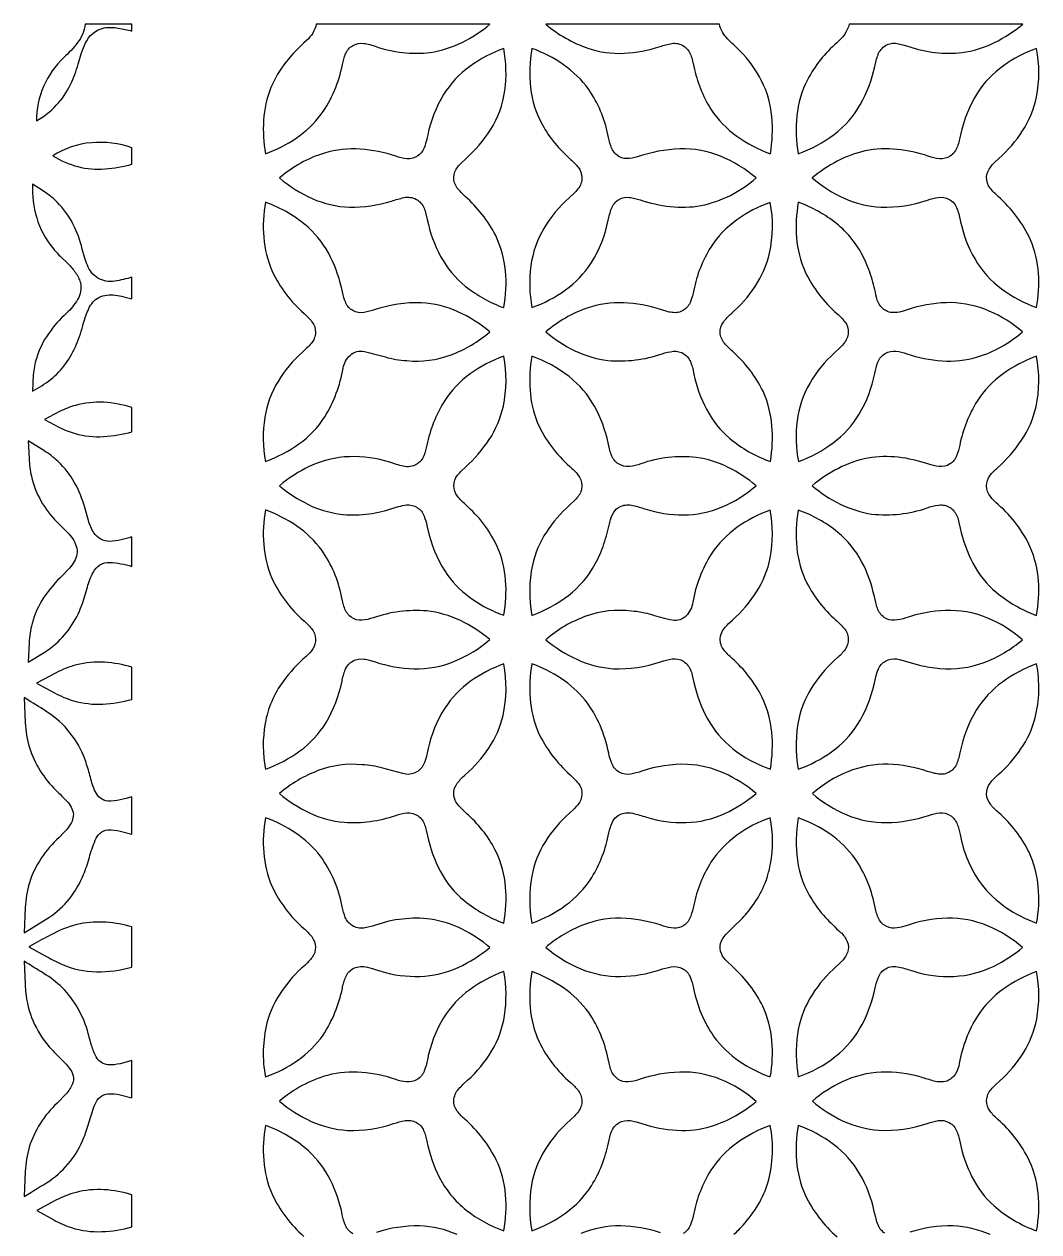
# Model space of a CAD drawing. Extents: x 0.7 to 38.5, y 8.6 to 28.3.
# Drawn here: x 19.09 to 29.95, y 15.43 to 28.34 of the extents above; entities that cross this region are included whole.
import ezdxf

# ---------------------------------------------------------------- set-up
doc = ezdxf.new("R2010")
doc.units = 0
doc.header["$LTSCALE"] = 100
doc.layers.add('LAYER_1', color=1, linetype='CONTINUOUS')

msp = doc.modelspace()

# ---------------------------------------------------------------- linework, layer by layer
at = {"layer": 'LAYER_1', "color": 7}
for points in [[(20.244351, 28.342606), (19.744094, 28.342606, -0.137503), (19.662684, 28.144941, -0.043102), (19.515089, 27.986069, 0.096792), (19.299188, 27.676716, 0.107308), (19.222318, 27.308136, 0.153416), (19.587344, 27.697839, 0.047477), (19.668483, 27.915344), (19.702556, 28.02654, -0.027891), (19.744291, 28.134922, -0.244307), (19.947434, 28.303517, -0.082301), (20.097225, 28.301198, -0.020431), (20.244351, 28.268377), (20.244351, 28.342606)], [(24.073395, 28.342606), (22.216483, 28.342606, -0.153242), (22.112444, 28.169273, 0.047784), (21.89252, 27.938023, 0.066249), (21.730638, 27.663686, 0.077898), (21.652362, 27.314454, 0.06205), (21.672992, 26.956338, 0.06283), (22.002235, 27.124908, 0.081797), (22.269589, 27.379207, 0.104509), (22.495829, 27.909866, -0.042593), (22.529514, 28.023776, -0.169212), (22.604212, 28.112219, -0.177414), (22.724859, 28.136304, -0.037858), (22.787357, 28.123935), (22.847431, 28.105902, 0.113407), (23.435933, 28.040359, 0.078123), (23.775097, 28.147286, 0.059874), (24.073395, 28.342606)], [(26.528879, 28.342606), (24.670979, 28.342606, 0.09272), (25.121684, 28.084976, 0.09313), (25.508278, 28.031648, 0.069481), (25.893391, 28.10373, -0.046043), (26.020207, 28.135663, -0.185022), (26.144506, 28.10985, -0.169905), (26.222116, 28.012104, -0.032758), (26.241423, 27.95058), (26.256047, 27.888742, 0.090132), (26.437869, 27.433497, 0.093729), (26.715759, 27.143564, 0.070767), (27.07316, 26.957127, 0.0682), (27.088558, 27.356504, 0.096098), (26.97983, 27.736385, 0.078193), (26.74821, 28.057929), (26.682346, 28.121177, -0.018369), (26.616187, 28.185165, -0.148746), (26.528879, 28.342606)], [(29.772849, 28.342606), (27.917121, 28.342606, -0.160858), (27.783272, 28.142819, 0.088979), (27.469772, 27.74897, 0.095128), (27.35638, 27.361957, 0.067795), (27.371655, 26.957325, 0.078997), (27.754843, 27.163824, 0.103682), (28.037669, 27.48638, 0.077036), (28.190347, 27.889335, -0.034098), (28.225438, 28.015559, -0.18035), (28.306429, 28.113799, -0.178834), (28.429075, 28.135737, -0.03516), (28.492211, 28.12221), (28.553201, 28.103928, 0.110066), (29.124726, 28.038977, 0.080004), (29.469664, 28.145114, 0.060359), (29.772849, 28.342606)], [(24.078133, 27.211007, 0.108581), (24.232613, 27.632617, 0.08208), (24.221261, 28.083396, 0.069771), (23.85705, 27.889409, 0.097741), (23.577087, 27.588667, 0.083996), (23.408492, 27.160073, -0.027964), (23.376461, 27.036514, -0.163227), (23.303268, 26.935609, -0.180578), (23.187211, 26.903677, -0.064764), (23.065972, 26.929489, 0.065555), (22.686831, 27.006827, 0.090962), (22.303544, 26.964827, 0.101369), (21.822832, 26.698115, 0.074557), (22.171274, 26.47829, 0.094182), (22.571243, 26.385208, 0.081479), (23.020369, 26.450553, -0.025886), (23.154021, 26.487717, -0.185914), (23.28708, 26.468913, -0.180351), (23.368392, 26.375707, -0.036938), (23.388772, 26.314807), (23.403359, 26.253333, 0.07478), (23.546314, 25.859386, 0.100689), (23.813791, 25.538878, 0.08156), (24.221064, 25.311255, 0.070477), (24.239745, 25.704215, 0.089457), (24.135385, 26.082369, 0.093765), (23.808658, 26.50129, -0.047511), (23.724459, 26.590547, -0.178852), (23.687641, 26.704235, -0.170333), (23.72937, 26.815307, -0.034623), (23.770288, 26.860784), (23.814186, 26.902245, 0.072945), (24.078133, 27.211007)], [(25.131555, 27.643549, 0.084852), (24.860796, 27.908756, 0.065413), (24.523113, 28.083199, 0.075258), (24.507764, 27.663809, 0.098663), (24.634259, 27.265297, 0.085354), (24.935717, 26.896915, -0.04378), (25.017398, 26.812099, -0.172183), (25.056141, 26.704038, -0.193117), (25.015029, 26.580553, -0.036742), (24.969524, 26.530415), (24.92091, 26.484904, 0.076943), (24.650621, 26.157733, 0.102659), (24.511663, 25.758604, 0.079493), (24.522126, 25.31165, 0.070858), (24.881131, 25.500184, 0.094203), (25.159588, 25.792954, 0.08869), (25.339239, 26.245634, -0.041269), (25.374157, 26.370673, -0.175323), (25.455123, 26.467729, -0.172699), (25.566689, 26.490728, -0.037935), (25.624443, 26.480055), (25.680179, 26.463978, 0.053038), (26.001946, 26.392389, 0.072334), (26.330671, 26.402383, 0.12864), (26.921937, 26.69772, 0.079089), (26.541809, 26.929489, 0.107188), (26.10601, 27.008456, 0.075254), (25.650369, 26.923369, -0.081104), (25.538507, 26.904664, -0.175017), (25.433604, 26.941334, -0.154859), (25.365619, 27.041672, -0.022347), (25.335093, 27.16185, 0.099079), (25.131555, 27.643549)], [(29.921504, 28.083001, 0.069713), (29.565955, 27.896516, 0.092771), (29.288583, 27.608014, 0.089192), (29.107945, 27.160665, -0.031768), (29.074853, 27.03412, -0.169187), (28.997786, 26.93245, -0.176367), (28.882173, 26.903825, -0.059889), (28.762859, 26.930279, 0.056578), (28.429198, 27.003348, 0.07584), (28.088874, 26.987135, 0.066902), (27.788552, 26.876976, 0.052833), (27.522285, 26.698708, 0.074337), (27.863497, 26.481252, 0.091578), (28.255495, 26.3858, 0.08931), (28.752791, 26.460819, -0.042218), (28.870279, 26.490234, -0.174705), (28.986138, 26.469308, -0.187579), (29.072237, 26.364775, -0.03316), (29.09255, 26.297351), (29.108143, 26.230038, 0.079599), (29.262597, 25.829748, 0.103701), (29.547792, 25.511634, 0.07421), (29.921504, 25.311255, 0.063809), (29.941369, 25.678427, 0.080919), (29.856554, 26.035384, 0.105043), (29.511072, 26.498328, -0.045688), (29.424653, 26.589067, -0.183512), (29.387094, 26.704827, -0.169736), (29.430279, 26.817331, -0.034379), (29.472156, 26.863431), (29.516995, 26.905404, 0.069596), (29.772429, 27.202123, 0.093482), (29.919925, 27.563398, 0.095175), (29.921504, 28.083001)], [(20.244351, 27.020696, 0.105337), (19.809957, 27.074542, 0.123083), (19.397033, 26.934424, 0.066958), (19.666509, 26.818738, 0.081033), (19.956614, 26.794159, 0.051026), (20.244351, 26.845981), (20.244351, 27.020696)], [(19.444611, 26.438313, 0.049532), (19.318461, 26.54297), (19.249722, 26.588033), (19.179874, 26.631191, 0.079698), (19.225132, 26.271816, 0.103556), (19.394467, 25.953455, 0.039313), (19.474412, 25.863198), (19.561852, 25.778049, -0.043546), (19.640076, 25.68683, -0.084723), (19.69237, 25.578361, -0.194634), (19.663103, 25.398291, -0.072888), (19.544702, 25.252424, 0.054777), (19.349949, 25.031218, 0.081825), (19.222121, 24.766776, 0.05357), (19.188363, 24.59337), (19.182366, 24.50501), (19.179479, 24.416557, 0.040677), (19.373491, 24.54325, 0.073396), (19.533449, 24.70992, 0.061437), (19.650419, 24.919331, 0.032473), (19.726524, 25.147398, -0.038354), (19.782418, 25.301014, -0.157798), (19.889393, 25.419835, -0.154295), (20.065984, 25.444907, -0.027499), (20.156407, 25.427941), (20.244351, 25.406608), (20.244351, 25.637192, -0.041573), (20.059765, 25.594475, -0.166264), (19.87814, 25.627123, -0.153149), (19.767957, 25.764551, -0.030369), (19.737527, 25.849857), (19.713297, 25.935885, 0.058045), (19.61323, 26.205903, 0.079128), (19.444611, 26.438313)], [(22.131988, 26.167061, 0.095856), (21.673387, 26.438116, 0.066769), (21.653571, 26.063343, 0.082891), (21.744062, 25.699971, 0.10168), (22.084805, 25.249661, -0.047831), (22.169744, 25.16028, -0.176635), (22.207599, 25.04632, -0.175054), (22.16128, 24.928264, -0.033084), (22.116568, 24.88036), (22.069209, 24.836268, 0.074893), (21.806545, 24.522052, 0.098977), (21.665885, 24.138988, 0.0867), (21.673387, 23.665975, 0.068652), (22.030491, 23.854311, 0.094506), (22.308085, 24.145108, 0.055924), (22.430213, 24.395014, 0.037692), (22.503924, 24.663724, -0.182053), (22.5803, 24.80357, -0.240259), (22.731151, 24.843769, -0.009567), (22.955147, 24.783779, 0.055615), (23.183436, 24.744666, 0.115868), (23.657806, 24.806951, 0.087526), (24.072211, 25.051058, 0.073322), (23.731172, 25.267774, 0.091494), (23.339791, 25.363373, 0.088982), (22.845654, 25.289736, -0.039973), (22.726512, 25.259408, -0.175021), (22.608555, 25.279865, -0.172064), (22.530402, 25.365372, -0.053991), (22.495632, 25.478863, 0.06633), (22.368446, 25.852723, 0.093671), (22.131988, 26.167061)], [(27.064671, 25.894032, 0.099515), (27.072962, 26.437129, 0.072228), (26.714328, 26.249853, 0.093261), (26.436092, 25.958193, 0.089381), (26.253678, 25.498407, -0.043186), (26.220117, 25.378056, -0.168633), (26.142729, 25.283616, -0.182602), (26.022107, 25.259408, -0.037006), (25.959501, 25.272151), (25.899116, 25.290131, 0.069206), (25.505785, 25.363225, 0.09586), (25.111418, 25.306319, 0.090826), (24.672559, 25.053032, 0.066842), (24.981715, 24.85063, 0.080631), (25.33529, 24.746245, 0.105088), (25.915501, 24.817513, -0.058014), (26.035581, 24.844288, -0.18217), (26.151218, 24.814946, -0.1639), (26.22446, 24.719347, -0.032457), (26.242666, 24.65998), (26.256244, 24.600353, 0.071617), (26.389748, 24.225457, 0.095982), (26.637261, 23.915708, 0.095031), (27.07316, 23.667357, 0.064514), (27.090384, 24.04857, 0.086258), (26.994785, 24.416755, 0.10001), (26.67023, 24.8414, -0.039912), (26.582428, 24.930535, -0.160134), (26.53638, 25.043951, -0.171746), (26.57157, 25.157689, -0.057003), (26.654436, 25.246699, 0.065667), (26.911079, 25.538606, 0.092424), (27.064671, 25.894032)], [(28.070514, 25.846652, 0.112424), (27.780606, 26.210197, 0.084864), (27.372248, 26.437524, 0.06377), (27.353641, 26.06048, 0.085321), (27.44549, 25.69543, 0.100439), (27.786233, 25.247094, -0.046915), (27.870333, 25.158256, -0.180259), (27.907053, 25.045136, -0.175262), (27.857575, 24.92439, -0.031209), (27.811024, 24.875483), (27.762345, 24.830148, 0.079846), (27.493956, 24.501398, 0.102383), (27.359415, 24.100689, 0.079033), (27.374024, 23.665975, 0.071365), (27.74364, 23.864577, 0.099978), (28.024714, 24.173338, 0.084539), (28.19015, 24.608053, -0.044584), (28.224328, 24.728379, -0.173058), (28.303073, 24.821461, -0.169227), (28.417254, 24.84525, -0.053046), (28.533657, 24.818105, 0.065231), (28.90959, 24.742247, 0.090365), (29.289372, 24.783952, 0.102606), (29.771467, 25.051848, 0.075292), (29.415053, 25.274535, 0.097331), (29.006078, 25.364558, 0.074631), (28.591303, 25.30395), (28.483759, 25.271475, -0.085674), (28.372959, 25.257952, -0.17654), (28.265415, 25.313056, -0.142546), (28.209694, 25.421611, 0.01607), (28.153652, 25.638796, 0.047976), (28.070514, 25.846652)], [(24.221261, 24.792441, 0.070475), (23.861393, 24.602081, 0.094763), (23.582812, 24.307188, 0.087698), (23.399608, 23.840887, -0.045079), (23.36585, 23.725842, -0.168562), (23.290041, 23.636559, -0.193789), (23.146568, 23.616176, -0.030245), (23.073277, 23.635449), (23.002206, 23.657683, 0.085468), (22.569984, 23.717476, 0.10442), (22.147387, 23.614843, 0.066338), (21.821845, 23.406765, 0.061757), (22.125202, 23.208854, 0.079261), (22.470757, 23.102741, 0.104327), (23.012867, 23.158413), (23.096276, 23.183831, -0.047339), (23.181462, 23.201253, -0.17164), (23.295199, 23.173689, -0.160854), (23.369996, 23.083197, -0.034806), (23.399682, 22.981453), (23.423891, 22.87808, 0.090129), (23.62269, 22.446919, 0.082051), (23.890611, 22.190548, 0.064056), (24.221459, 22.021089, 0.065888), (24.241324, 22.39527, 0.083614), (24.151178, 22.75805, 0.103468), (23.811619, 23.205991, -0.044698), (23.726582, 23.294385, -0.176165), (23.687444, 23.407357, -0.176224), (23.7271, 23.519293, -0.035532), (23.767814, 23.565156), (23.811619, 23.606947, 0.066212), (24.066214, 23.900902, 0.091738), (24.217313, 24.257636, 0.099394), (24.221261, 24.792441)], [(24.92091, 24.573307, 0.080954), (24.522718, 24.792243, 0.063941), (24.502236, 24.430179, 0.079172), (24.583918, 24.077591, 0.109082), (24.928215, 23.612672, -0.040786), (25.015301, 23.523217, -0.178122), (25.056339, 23.408739, -0.183597), (25.016337, 23.292263, -0.035915), (24.973803, 23.244611), (24.928215, 23.201253, 0.066295), (24.677272, 22.910728, 0.090924), (24.528049, 22.55846, 0.098575), (24.522324, 22.020694, 0.078404), (24.912791, 22.233683, 0.107149), (25.199467, 22.570898, 0.046162), (25.293783, 22.786305, 0.028343), (25.355229, 23.013706, -0.083082), (25.393997, 23.116561, -0.167912), (25.47526, 23.187434, -0.161751), (25.604371, 23.196095, -0.017347), (25.731705, 23.159006, 0.079243), (26.144358, 23.095042, 0.10056), (26.551976, 23.17855, 0.076964), (26.92253, 23.406765, 0.061442), (26.622233, 23.603294, 0.07824), (26.280329, 23.709801, 0.112142), (25.688076, 23.641495, -0.056066), (25.566861, 23.612746, -0.179407), (25.448608, 23.640113, -0.173132), (25.371072, 23.739809, -0.031546), (25.352219, 23.802409), (25.337659, 23.864972, 0.07625), (25.191619, 24.256896, 0.101095), (24.92091, 24.573307)], [(29.915384, 24.252898, 0.103892), (29.919727, 24.793033, 0.067773), (29.56287, 24.603438, 0.094178), (29.285226, 24.312123, 0.088451), (29.098667, 23.839702, -0.04038), (29.066191, 23.727668, -0.165524), (28.994035, 23.639323, -0.176395), (28.878324, 23.611981, -0.059695), (28.759503, 23.639718, 0.055205), (28.442055, 23.711356, 0.070419), (28.1175, 23.702299, 0.070637), (27.800768, 23.592807, 0.05744), (27.521495, 23.406765, 0.061537), (27.820164, 23.210877, 0.077476), (28.160142, 23.104123, 0.11226), (28.749434, 23.169864, -0.049371), (28.872895, 23.200241, -0.182266), (28.993838, 23.174207, -0.173172), (29.071719, 23.077052, -0.033515), (29.090893, 23.015492), (29.105181, 22.953691, 0.070863), (29.240166, 22.578696, 0.095812), (29.488567, 22.268849, 0.086944), (29.919727, 22.020299, 0.069134), (29.941369, 22.39031, 0.080253), (29.854185, 22.749956, 0.105829), (29.513442, 23.20303, -0.044203), (29.427293, 23.292238, -0.174384), (29.386897, 23.406173, -0.169442), (29.422605, 23.51416, -0.05127), (29.501991, 23.59905, 0.06586), (29.761028, 23.893844, 0.092981), (29.915384, 24.252898)], [(20.244351, 24.243027, 0.063284), (19.942968, 24.298822, 0.083142), (19.639067, 24.265927, 0.048887), (19.470448, 24.20073), (19.309972, 24.116877), (19.468375, 24.031124, 0.052299), (19.635514, 23.965063, 0.083308), (19.940673, 23.932489, 0.054728), (20.244351, 23.984015), (20.244351, 24.243027)], [(19.454482, 23.665185, 0.049465), (19.299953, 23.784129), (19.133875, 23.887083), (19.14345, 23.696772, 0.044752), (19.167831, 23.508238, 0.140301), (19.44165, 23.019431, -0.007398), (19.56854, 22.891751, -0.129322), (19.655453, 22.737716, -0.191836), (19.615871, 22.578079, -0.039991), (19.563006, 22.510485), (19.504626, 22.449683, 0.060367), (19.302742, 22.21404, 0.082535), (19.175333, 21.932054, 0.054387), (19.144314, 21.72785), (19.134467, 21.520832), (19.285443, 21.612533, 0.042447), (19.428423, 21.715486, 0.132273), (19.717442, 22.160071), (19.74335, 22.240865), (19.767167, 22.322398, -0.048448), (19.827996, 22.480283, -0.287589), (20.006462, 22.587678, -0.059583), (20.244351, 22.544246), (20.244351, 22.859325, -0.068488), (20.006857, 22.81234, -0.25474), (19.837472, 22.901968, -0.069102), (19.778716, 23.034262), (19.739356, 23.174404, 0.060691), (19.630455, 23.439487, 0.07636), (19.454482, 23.665185)], [(22.275314, 22.716987, 0.084069), (22.006283, 22.976172, 0.062938), (21.672992, 23.147555, 0.064917), (21.653201, 22.777224, 0.081778), (21.740311, 22.417702, 0.104444), (22.076909, 21.968773, -0.037061), (22.163723, 21.880972, -0.17076), (22.207599, 21.768592, -0.164335), (22.179591, 21.664651, -0.067059), (22.107311, 21.582032, 0.057922), (21.861131, 21.314136, 0.116818), (21.669216, 20.865578, 0.092175), (21.673189, 20.375414, 0.07167), (22.039671, 20.570413, 0.098084), (22.320128, 20.874091, 0.084863), (22.491091, 21.315518, -0.045354), (22.526355, 21.43962, -0.182481), (22.609147, 21.533664, -0.176729), (22.726487, 21.553875, -0.03445), (22.78674, 21.54091), (22.844864, 21.523596, 0.073213), (23.261218, 21.449367, 0.10419), (23.69497, 21.530234, 0.081666), (24.072013, 21.762274, 0.064234), (23.757058, 21.965245, 0.083423), (23.397832, 22.068272, 0.102686), (22.825912, 21.99503, -0.063011), (22.704327, 21.968971, -0.188193), (22.588221, 22.002137, -0.158794), (22.517323, 22.102327, -0.028247), (22.49991, 22.1631), (22.485959, 22.223837, 0.10202), (22.275314, 22.716987)], [(27.072765, 23.146766, 0.071797), (26.718523, 22.962303, 0.090482), (26.441422, 22.676122, 0.09493), (26.243215, 22.160269, -0.170641), (26.172219, 22.016598, -0.244262), (26.023489, 21.968576, -0.021984), (25.808254, 22.024692, 0.055445), (25.589762, 22.066298, 0.117696), (25.099697, 22.011144, 0.094866), (24.672559, 21.760103, 0.068317), (25.008959, 21.547656, 0.090923), (25.393331, 21.450552, 0.091188), (25.899905, 21.523794, -0.046391), (26.022699, 21.554443, -0.182138), (26.143124, 21.529716, -0.174395), (26.222585, 21.42886, -0.032569), (26.241845, 21.365227), (26.256442, 21.301501, 0.074982), (26.401815, 20.913106, 0.099623), (26.669045, 20.598299, 0.084942), (27.07316, 20.376401, 0.066878), (27.089175, 20.770422, 0.090383), (26.983927, 21.148897, 0.091697), (26.665492, 21.559131, -0.044189), (26.576777, 21.651276, -0.177767), (26.536183, 21.769184, -0.15966), (26.58112, 21.882354, -0.034578), (26.622994, 21.928759), (26.668256, 21.970945, 0.071263), (26.925639, 22.270872, 0.094429), (27.071975, 22.636243, 0.091938), (27.072765, 23.146766)], [(27.795314, 22.907495, 0.095647), (27.369286, 23.144989, 0.061904), (27.356059, 22.746452, 0.094861), (27.464837, 22.364794, 0.090966), (27.771032, 21.974301, -0.035146), (27.860511, 21.884303, -0.167714), (27.907053, 21.769579, -0.175326), (27.872159, 21.654805, -0.057285), (27.788404, 21.565054, 0.065309), (27.535019, 21.277762, 0.089873), (27.381131, 20.928579, 0.099414), (27.371853, 20.376006, 0.071084), (27.728809, 20.562961, 0.092729), (28.006551, 20.852968, 0.085391), (28.183043, 21.283141), (28.20545, 21.378272, -0.064015), (28.240294, 21.469109, -0.175514), (28.334117, 21.545312, -0.165344), (28.455479, 21.548076), (28.669036, 21.488678, 0.04994), (28.887627, 21.45371, 0.115903), (29.359011, 21.516958, 0.086634), (29.770874, 21.760103, 0.084148), (29.38818, 21.995178, 0.106922), (28.947445, 22.072418, 0.073477), (28.521022, 21.993648, -0.062547), (28.403855, 21.968897, -0.180019), (28.291425, 21.999373, -0.164396), (28.217986, 22.09865, -0.030208), (28.199977, 22.159809), (28.186004, 22.220876, 0.073415), (28.048774, 22.59824, 0.097204), (27.795314, 22.907495)], [(20.244351, 21.466542, 0.05616), (19.949211, 21.518883, 0.078342), (19.651702, 21.491417, 0.057666), (19.432322, 21.40707), (19.223898, 21.29696), (19.417219, 21.191885, 0.054826), (19.619721, 21.107242, 0.081058), (19.932628, 21.071213, 0.059241), (20.244351, 21.122838), (20.244351, 21.466542)], [(24.222643, 21.501485, 0.070971), (23.86702, 21.315641, 0.092094), (23.589722, 21.027485, 0.086321), (23.411848, 20.595732), (23.389737, 20.501539, -0.062642), (23.355782, 20.411344, -0.176085), (23.263587, 20.333389, -0.165726), (23.142373, 20.328429), (22.926941, 20.38837, 0.052025), (22.706474, 20.423584, 0.11575), (22.234275, 20.360163, 0.088677), (21.822635, 20.115217, 0.065455), (22.145117, 19.908792, 0.086396), (22.513202, 19.80764, 0.098039), (23.065775, 19.881475, -0.060718), (23.187458, 19.908521, -0.187437), (23.304255, 19.876934, -0.157764), (23.375301, 19.781951, -0.031903), (23.393177, 19.723605), (23.406518, 19.664907, 0.073509), (23.543477, 19.283274, 0.097789), (23.79859, 18.970194, 0.085406), (24.221261, 18.729936, 0.069065), (24.240288, 19.116999, 0.087163), (24.140715, 19.490587, 0.092189), (23.843798, 19.884238, -0.019772), (23.741709, 19.983712, -0.183262), (23.687444, 20.110874, -0.174188), (23.723941, 20.225179, -0.053638), (23.808263, 20.314609, 0.065357), (24.060884, 20.601902, 0.090564), (24.213562, 20.951084, 0.100345), (24.222643, 21.501485)], [(25.093059, 21.113362, 0.075074), (24.833997, 21.345969, 0.059981), (24.521929, 21.50188, 0.062925), (24.502977, 21.13224, 0.081964), (24.589446, 20.773408, 0.103261), (24.930584, 20.316978, -0.041916), (25.018015, 20.226166, -0.18827), (25.056141, 20.109887, -0.176648), (25.014067, 19.995705, -0.035186), (24.971662, 19.949007), (24.92624, 19.906547, 0.07207), (24.666241, 19.602597, 0.096288), (24.520547, 19.231575, 0.09072), (24.522324, 18.730529, 0.072314), (24.883598, 18.920864, 0.094353), (25.16255, 19.216769, 0.091392), (25.345556, 19.694717, -0.059147), (25.379709, 19.803889, -0.16441), (25.45532, 19.88641, -0.189781), (25.601138, 19.904696, -0.01949), (25.747104, 19.86272, 0.082245), (26.171602, 19.805148, 0.103009), (26.586919, 19.90319, 0.073903), (26.92174, 20.117191, 0.070333), (26.578356, 20.33287, 0.093074), (26.185371, 20.42773, 0.087918), (25.697355, 20.354488, -0.035482), (25.579471, 20.323863, -0.171036), (25.462033, 20.341656, -0.172186), (25.380326, 20.429679, -0.057987), (25.344371, 20.547168, 0.051304), (25.251659, 20.845219, 0.065565), (25.093059, 21.113362)], [(29.906303, 20.923643, 0.108509), (29.921307, 21.502275, 0.070838), (29.556133, 21.308139, 0.097754), (29.275948, 21.006361, 0.085574), (29.104194, 20.56533, -0.042233), (29.069449, 20.440883, -0.179018), (28.987915, 20.345012, -0.175063), (28.872426, 20.323172, -0.036229), (28.812849, 20.335156), (28.75516, 20.352119, 0.073364), (28.335252, 20.428125, 0.104937), (27.900957, 20.347701, 0.079902), (27.522483, 20.116402, 0.078376), (27.892024, 19.887891, 0.103613), (28.316497, 19.804482, 0.078899), (28.768584, 19.882462, -0.056128), (28.884838, 19.908422, -0.178376), (28.997391, 19.88108, -0.160357), (29.070658, 19.791205, -0.035623), (29.089644, 19.734719), (29.103207, 19.677344, 0.108343), (29.326882, 19.149844, 0.08034), (29.593642, 18.897248, 0.064684), (29.921702, 18.730529, 0.06707), (29.939741, 19.116258, 0.087374), (29.840958, 19.488218, 0.097998), (29.516798, 19.909113, -0.040215), (29.430255, 19.997186, -0.169604), (29.387094, 20.10969, -0.180981), (29.424184, 20.226438, -0.03922), (29.465521, 20.274512), (29.510875, 20.317571, 0.062214), (29.753526, 20.591957, 0.085177), (29.906303, 20.923643)], [(19.37591, 20.961942, 0.008445), (19.162143, 21.097226), (19.091036, 21.14258), (19.102757, 20.872561, 0.061572), (19.147497, 20.606985, 0.126342), (19.43395, 20.149371, -0.012379), (19.547219, 20.034745, -0.149695), (19.617549, 19.893912, -0.167656), (19.566344, 19.757348, -0.030188), (19.516857, 19.700245), (19.464945, 19.64714, 0.057055), (19.273869, 19.424205, 0.073889), (19.146905, 19.16011, 0.062675), (19.102486, 18.895989), (19.092417, 18.627279), (19.354588, 18.788372, 0.150864), (19.725734, 19.248158, 0.032501), (19.78876, 19.431979, -0.030234), (19.850897, 19.615948, -0.118513), (19.904224, 19.691213, -0.16927), (19.988497, 19.725909, -0.060986), (20.117682, 19.713669), (20.244351, 19.682477), (20.244351, 20.082051), (20.181276, 20.063352), (20.117312, 20.047059, -0.068912), (19.98672, 20.034868, -0.158671), (19.907013, 20.066159, -0.11278), (19.853661, 20.134169, -0.047614), (19.799149, 20.288822, 0.021303), (19.75278, 20.446287, 0.158937), (19.37591, 20.961942)], [(22.259915, 19.44676, 0.078398), (21.995844, 19.69294, 0.063668), (21.672992, 19.856205, 0.065346), (21.653398, 19.484344, 0.082407), (21.741891, 19.123587, 0.10404), (22.081055, 18.67387, -0.044853), (22.166709, 18.585377, -0.169732), (22.207797, 18.472306, -0.167335), (22.171842, 18.363627, -0.052714), (22.091913, 18.278047, 0.061607), (21.844326, 18.000181, 0.08652), (21.68839, 17.663682, 0.10738), (21.6724, 17.08584, 0.06933), (22.015364, 17.262061, 0.085853), (22.288146, 17.533189, 0.09613), (22.494842, 18.033644, -0.0501), (22.531439, 18.156437, -0.187165), (22.616452, 18.24725, -0.179356), (22.762516, 18.258527, -0.016531), (22.871846, 18.225779), (22.907248, 18.215465, 0.082213), (23.324713, 18.159966, 0.101056), (23.733442, 18.255936, 0.070725), (24.073001, 18.470924, 0.060782), (23.77527, 18.665998, 0.077172), (23.436525, 18.772973, 0.112618), (22.847825, 18.708418, -0.050014), (22.723033, 18.677349, -0.181516), (22.600461, 18.703285, -0.16183), (22.526701, 18.791284, -0.048174), (22.493658, 18.903861, 0.110715), (22.259915, 19.44676)], [(27.072765, 19.855613, 0.072268), (26.715907, 19.669917, 0.092606), (26.438264, 19.380428, 0.087288), (26.253481, 18.923406, -0.029299), (26.221079, 18.803326, -0.164747), (26.148257, 18.706049, -0.166979), (26.041775, 18.675498, -0.074219), (25.930702, 18.697362, 0.068595), (25.53409, 18.779883, 0.113082), (25.073736, 18.711132, 0.084782), (24.672164, 18.470924, 0.077977), (25.045185, 18.241401, 0.105759), (25.473285, 18.159794, 0.07934), (25.891219, 18.231259, -0.037741), (26.013741, 18.263339, -0.176446), (26.135227, 18.243301, -0.174316), (26.216415, 18.153772, -0.054192), (26.251704, 18.035223, 0.104297), (26.469258, 17.515422, 0.083871), (26.738586, 17.255521, 0.065257), (27.072765, 17.085051, 0.065854), (27.090187, 17.470312, 0.087337), (26.991823, 17.841951, 0.095597), (26.677732, 18.254554), (26.596618, 18.333348, -0.128824), (26.541711, 18.430059, -0.174491), (26.551187, 18.539157, -0.104257), (26.616927, 18.628858), (26.688007, 18.696252), (26.757513, 18.765274, 0.042866), (26.882256, 18.915904, 0.117047), (27.075158, 19.364585, 0.091105), (27.072765, 19.855613)], [(27.9799, 19.418925, 0.084151), (27.709561, 19.683267, 0.068772), (27.371853, 19.855218, 0.079566), (27.362772, 19.401922, 0.110363), (27.519521, 18.979275, 0.048836), (27.659811, 18.794344, 0.022472), (27.825124, 18.63103, -0.121113), (27.89538, 18.532938, -0.185378), (27.897971, 18.414265, -0.107669), (27.831121, 18.316543), (27.743985, 18.23422, 0.074205), (27.493586, 17.91961, 0.096721), (27.362377, 17.540889, 0.076593), (27.371458, 17.08663, 0.084853), (27.768218, 17.301914, 0.107591), (28.055708, 17.647494, 0.071095), (28.195085, 18.037, -0.047507), (28.229436, 18.153624, -0.173868), (28.307613, 18.242709, -0.190927), (28.452617, 18.260279, -0.017871), (28.59762, 18.218032, 0.087564), (29.037763, 18.160731, 0.105629), (29.466061, 18.271335, 0.063452), (29.772454, 18.470924, 0.076949), (29.397088, 18.700743, 0.1064), (28.966791, 18.782055, 0.079903), (28.512928, 18.697955, -0.072935), (28.401535, 18.675893, -0.170095), (28.294584, 18.706838, -0.165475), (28.220133, 18.805449, -0.030905), (28.201776, 18.866525), (28.187583, 18.927749, 0.099164), (27.9799, 19.418925)], [(20.244351, 18.689071, 0.049432), (19.969397, 18.738475, 0.069785), (19.691186, 18.721842, 0.070629), (19.40725, 18.620024, 0.005727), (19.206476, 18.512745), (19.1396, 18.477636), (19.314636, 18.381395, 0.019187), (19.492189, 18.289892, 0.099097), (19.864938, 18.209987, 0.074536), (20.244351, 18.260674), (20.244351, 18.689071)], [(19.497124, 18.040356, 0.05653), (19.301458, 18.191405, -0.005953), (19.090838, 18.322466), (19.097748, 18.159423), (19.107026, 17.996529, 0.160228), (19.359919, 17.408026, 0.027619), (19.470497, 17.293351, -0.044167), (19.577078, 17.175271, -0.101572), (19.613847, 17.097562, -0.156333), (19.60827, 17.012598, -0.088646), (19.536262, 16.900811), (19.442637, 16.804717, 0.128504), (19.14572, 16.33585, 0.061547), (19.102412, 16.073729), (19.092417, 15.807165, 0.003576), (19.364854, 15.975365, 0.149917), (19.730077, 16.43831, 0.029631), (19.790018, 16.616331, -0.030295), (19.850107, 16.794057, -0.114957), (19.903139, 16.870137, -0.172063), (19.987115, 16.905795, -0.061949), (20.117065, 16.893728), (20.244351, 16.862561), (20.244351, 17.261542), (20.18131, 17.243152), (20.117436, 17.226945, -0.068469), (19.987115, 17.214557, -0.251866), (19.86136, 17.299841, -0.055576), (19.812672, 17.4215), (19.777457, 17.548193, 0.058342), (19.669569, 17.812856, 0.073168), (19.497124, 18.040356)], [(24.229553, 17.740675, 0.085222), (24.221459, 18.211517, 0.070213), (23.857864, 18.018097, 0.096862), (23.578074, 17.718367, 0.086798), (23.404149, 17.269044, -0.044747), (23.370761, 17.150445, -0.168337), (23.29399, 17.05761, -0.168127), (23.181486, 17.032069, -0.057939), (23.06617, 17.05761, 0.061899), (22.703834, 17.133813, 0.085754), (22.336316, 17.102226, 0.109318), (21.823029, 16.826039, 0.072634), (22.162119, 16.610335, 0.09095), (22.551106, 16.514118, 0.089415), (23.042874, 16.585584, -0.03544), (23.165175, 16.61759, -0.179045), (23.28629, 16.597626, -0.172173), (23.364616, 16.51212, -0.054757), (23.399411, 16.398629, 0.070313), (23.532076, 16.014651, 0.11094), (23.820553, 15.661643, 0.081009), (24.221261, 15.439376, 0.068788), (24.240337, 15.825846, 0.087313), (24.14111, 16.198842, 0.096946), (23.808066, 16.629805, -0.049214), (23.723941, 16.719458, -0.178542), (23.687641, 16.83354, -0.17722), (23.738155, 16.954582, -0.029946), (23.785279, 17.003471), (23.834125, 17.049121, 0.075069), (24.092027, 17.361288, 0.097978), (24.229553, 17.740675)], [(25.130963, 17.77246, 0.084791), (24.860007, 18.037419, 0.065818), (24.522126, 18.21132, 0.065669), (24.50389, 17.830229, 0.085691), (24.598922, 17.461724, 0.100812), (24.933742, 17.026615, -0.041624), (25.015967, 16.942071, -0.170695), (25.056141, 16.834133, -0.18859), (25.020236, 16.715707, -0.039851), (24.978325, 16.667089), (24.93236, 16.623488, 0.07287), (24.663996, 16.308162, 0.099425), (24.517191, 15.922655, 0.086462), (24.522126, 15.43977, 0.07094), (24.881402, 15.628601, 0.094033), (25.159983, 15.921667, 0.088848), (25.340818, 16.380269, -0.044002), (25.375095, 16.501212, -0.171756), (25.453938, 16.59506, -0.181195), (25.574832, 16.617935, -0.036071), (25.637195, 16.604804), (25.697355, 16.586768, 0.066089), (26.073954, 16.514735, 0.090832), (26.45307, 16.561301, 0.096497), (26.92174, 16.82367, 0.083246), (26.541809, 17.057782, 0.106139), (26.10443, 17.136577, 0.074724), (25.668926, 17.057017, -0.063254), (25.553659, 17.032957, -0.17722), (25.442686, 17.06294, -0.16141), (25.369912, 17.15886, -0.031755), (25.351654, 17.218157), (25.337857, 17.277731, 0.100972), (25.130963, 17.77246)], [(29.921702, 18.210925, 0.07017), (29.565461, 18.024266, 0.093016), (29.28799, 17.735148, 0.094221), (29.094521, 17.230548, -0.094784), (29.052249, 17.116761, -0.173626), (28.960079, 17.041027, -0.138538), (28.822331, 17.041495, -0.006934), (28.68784, 17.081497, 0.084061), (28.259863, 17.135762, 0.103123), (27.842694, 17.031748, 0.063379), (27.522483, 16.82742, 0.073891), (27.854046, 16.613444, 0.088027), (28.235358, 16.515105, 0.094457), (28.752396, 16.58894, -0.042109), (28.870304, 16.61833, -0.174101), (28.986731, 16.597231, -0.176911), (29.068215, 16.502717, -0.036908), (29.088617, 16.441487), (29.103207, 16.379479, 0.066809), (29.23027, 16.016008, 0.091193), (29.46231, 15.71043, 0.096623), (29.921504, 15.439376, 0.070764), (29.938087, 15.842972, 0.093806), (29.824967, 16.229244, 0.0896), (29.511072, 16.626252, -0.045793), (29.424505, 16.717508, -0.183998), (29.387094, 16.833935, -0.173015), (29.43519, 16.951646, -0.031788), (29.480402, 16.999507), (29.527853, 17.043593, 0.070788), (29.779808, 17.342039, 0.093651), (29.922491, 17.704153, 0.092034), (29.921702, 18.210925)], [(20.244351, 15.825722, 0.059881), (19.946496, 15.879075, 0.078134), (19.645977, 15.849807, 0.055975), (19.430298, 15.765979), (19.22528, 15.657128), (19.407595, 15.556617, 0.04966), (19.598202, 15.473726, 0.086711), (19.921202, 15.430813, 0.058216), (20.244351, 15.481623), (20.244351, 15.825722)]]:
    msp.add_lwpolyline(points, format="xyb", close=True, dxfattribs=at)
for points in [[(22.606581, 15.408973, -0.171605), (22.528922, 15.4968, -0.050229), (22.494645, 15.611721, 0.066406), (22.367458, 15.982867, 0.093073), (22.132186, 16.294787), (22.132186, 16.294787, 0.095068), (21.673584, 16.566632, 0.067089), (21.653398, 16.193388, 0.081741), (21.742483, 15.83125, 0.102003), (22.083424, 15.378966, -0.045263)], [(26.683926, 15.402557, 0.025616), (26.782758, 15.50097, 0.046733), (26.942765, 15.717661, 0.066484), (27.050062, 15.964112), (27.050062, 15.964112, 0.112257), (27.072962, 16.565644, 0.071326), (26.714747, 16.37832, 0.093582), (26.436487, 16.086906, 0.089231), (26.253678, 15.626725, -0.044172), (26.219549, 15.504721, -0.173438), (26.139965, 15.40996, -0.179714)], [(28.298137, 15.413514, -0.172898), (28.219516, 15.517948, -0.029764), (28.200638, 15.583028), (28.185609, 15.647849, 0.079322), (28.031722, 16.04646, 0.102706), (27.748131, 16.364081), (27.748131, 16.364081, 0.077729), (27.371458, 16.56525, 0.062149), (27.353789, 16.187959, 0.085711), (27.445687, 15.822959, 0.100077), (27.786628, 15.37482, -0.045038)], [(23.722609, 15.39967, 0.095005), (23.320839, 15.492086, 0.083387), (22.859276, 15.4222, -0.034889)], [(25.898129, 15.418449, 0.075136), (25.472298, 15.492284, 0.104219), (25.045728, 15.409417, 0.075096)], [(29.42448, 15.398634, 0.094506), (29.026214, 15.492086, 0.083638), (28.564059, 15.42378, -0.038217)]]:
    msp.add_lwpolyline(points, format="xyb", dxfattribs=at)

doc.saveas('drawing.dxf')
